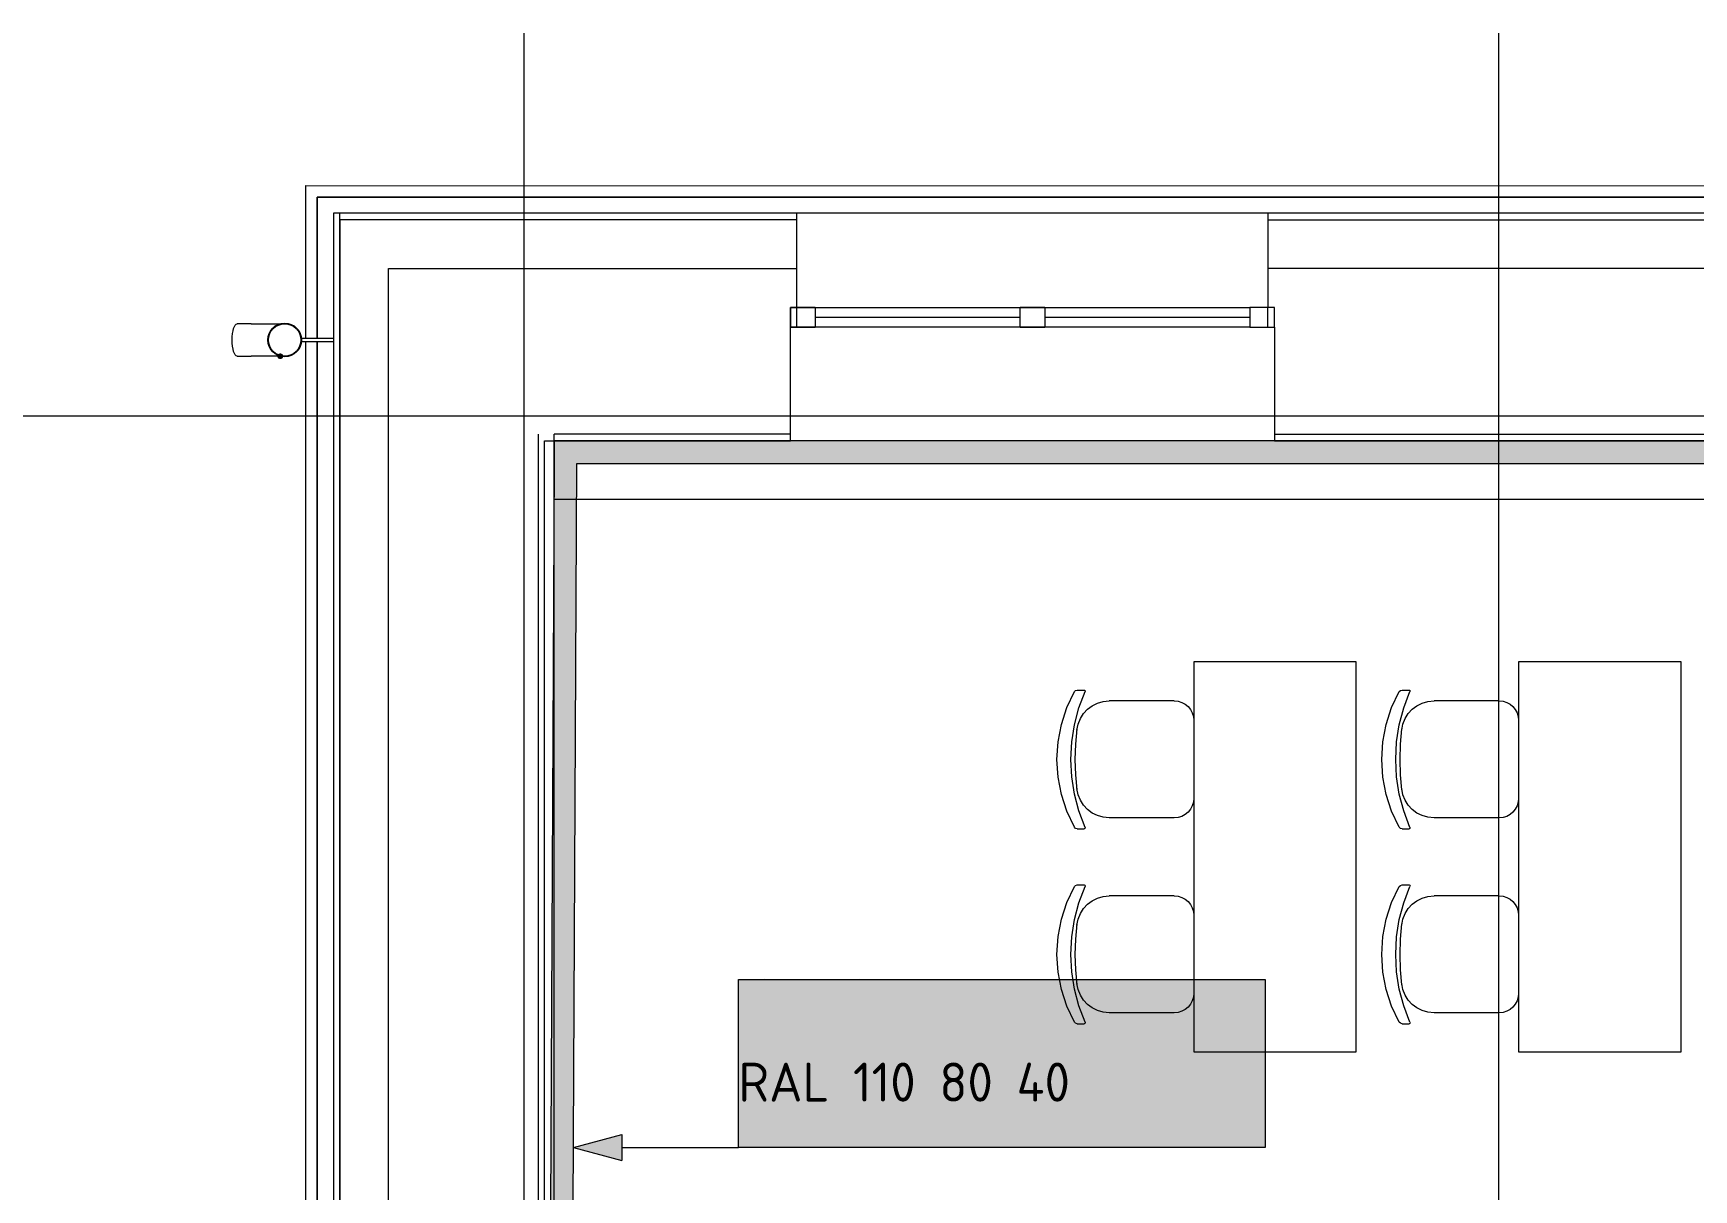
# Model space of a CAD drawing. Header units: millimetres. Extents: x 0 to 1189, y 0 to 841.
# Drawn here: x 747.1 to 798.2, y 694.6 to 730.2 of the extents above; entities that cross this region are included whole.
import ezdxf

# ---------------------------------------------------------------- set-up
doc = ezdxf.new("R2010")
doc.units = ezdxf.units.MM

msp = doc.modelspace()

# ---------------------------------------------------------------- hatches: boundary and pattern name
h = msp.add_hatch(color=7)
h.dxf.hatch_style = 2
h.paths.add_polyline_path([(754.666153, 720.120871), (754.729716, 720.147308), (754.756153, 720.210871), (754.729716, 720.274434), (754.666153, 720.300871), (754.653153, 720.300871), (754.58959, 720.274434), (754.563153, 720.210871), (754.58959, 720.147308), (754.653153, 720.120871)])
at = {"true_color": 0xf1d696}
h = msp.add_hatch(color=41, dxfattribs=at)
h.dxf.hatch_style = 2
h.paths.add_polyline_path([(763.095166, 717.609867), (763.791167, 716.909866), (763.091166, 716.909866)])
h = msp.add_hatch(color=41, dxfattribs=at)
h.dxf.hatch_style = 2
h.paths.add_polyline_path([(763.098166, 717.609867), (763.795167, 717.609867), (763.791167, 716.909866)])
h = msp.add_hatch(color=41, dxfattribs=at)
h.dxf.hatch_style = 2
h.paths.add_polyline_path([(763.791167, 716.909866), (763.795167, 717.609867), (850.9623, 717.608867), (850.9683, 716.908866)])
at = {"true_color": 0x9f9f00}
h = msp.add_hatch(color=54, dxfattribs=at)
h.dxf.hatch_style = 2
h.paths.add_polyline_path([(763.091166, 716.909866), (763.791167, 716.909866), (763.501166, 658.628777), (762.801165, 658.633777)])
at = {"true_color": 0xffffff}
h = msp.add_hatch(color=7, dxfattribs=at)
h.dxf.hatch_style = 2
h.paths.add_polyline_path([(768.765175, 701.032842), (784.981199, 701.032842), (784.981199, 695.855834), (768.765175, 695.855834)])
at = {"true_color": 0x0077b0}
h = msp.add_hatch(color=144, dxfattribs=at)
h.paths.add_polyline_path([(769.974878, 699.636873), (769.974878, 700.443852), (769.945387, 700.600535), (769.856366, 700.731586), (769.727726, 700.817989), (769.571388, 700.847342), (769.414912, 700.817989), (769.283654, 700.731586), (769.196217, 700.600535), (769.167898, 700.443852), (769.167898, 699.636873), (769.196217, 699.480534), (769.283654, 699.351895), (769.414912, 699.262873), (769.571388, 699.233383), (769.727726, 699.262873), (769.856366, 699.351895), (769.945387, 699.480534)])
h.paths.add_polyline_path([(770.17552, 699.636873), (770.164366, 699.516217), (770.13094, 699.404191), (770.075293, 699.301157), (769.997477, 699.207476), (769.905709, 699.130177), (769.803656, 699.075667), (769.691992, 699.043378), (769.571388, 699.032741), (769.449655, 699.043378), (769.337948, 699.075667), (769.235749, 699.130177), (769.142542, 699.207476), (769.064812, 699.301157), (769.009355, 699.404191), (768.976118, 699.516217), (768.965051, 699.636873), (768.965051, 700.443852), (768.976118, 700.565584), (769.009355, 700.677292), (769.064812, 700.77949), (769.142542, 700.872697), (769.235749, 700.950514), (769.337948, 701.00616), (769.449655, 701.039587), (769.571388, 701.05074), (769.692044, 701.03963), (769.80407, 701.006505), (769.907104, 700.951676), (770.000785, 700.875454), (770.076689, 700.781816), (770.131354, 700.67867), (770.164418, 700.566015), (770.17552, 700.443852)])
h = msp.add_hatch(color=144, dxfattribs=at)
h.dxf.hatch_style = 2
h.paths.add_polyline_path([(771.995701, 699.534898), (771.998457, 699.563561), (772.401947, 700.977428), (772.437432, 701.032068), (772.500615, 701.05074), (772.576751, 701.025177), (772.602038, 700.948765), (772.596526, 700.920653), (772.229417, 699.636873), (772.701257, 699.636873), (772.701257, 699.941695), (772.726544, 700.016453), (772.802681, 700.040362), (772.878817, 700.016453), (772.904104, 699.941695), (772.904104, 699.636873), (773.107503, 699.636873), (773.181228, 699.61131), (773.20617, 699.534898), (773.181228, 699.458761), (773.107503, 699.433474), (772.904104, 699.433474), (772.904104, 699.131408), (772.878817, 699.05665), (772.802681, 699.032741), (772.726544, 699.05665), (772.701257, 699.131408), (772.701257, 699.433474), (772.097125, 699.433474), (772.020988, 699.458761)])
h = msp.add_hatch(color=144, dxfattribs=at)
h.dxf.hatch_style = 2
h.paths.add_polyline_path([(771.489015, 699.534898), (770.682035, 699.534898), (770.605899, 699.560461), (770.580612, 699.636873), (770.605899, 699.713009), (770.682035, 699.738296), (771.489015, 699.738296), (771.565151, 699.713009), (771.590438, 699.636873), (771.565151, 699.560461)])
h = msp.add_hatch(color=144, dxfattribs=at)
h.dxf.hatch_style = 2
h.paths.add_polyline_path([(763.686167, 695.855834), (765.179169, 696.255834), (765.179169, 695.455833)])

# ---------------------------------------------------------------- linework, layer by layer
at = {"color": 7, "lineweight": 0}
for points in [[(762.173164, 238.825136), (762.173164, 730.151886)], [(792.17321, 238.825136), (792.17321, 730.151886)], [(755.446154, 720.758872), (755.446154, 725.460879)], [(755.446154, 725.460879), (859.449313, 725.459879)], [(755.796155, 725.110879), (755.796155, 720.756872)], [(859.102313, 725.109878), (755.796155, 725.110879)], [(755.796155, 720.756872), (755.796155, 725.109878)], [(755.796155, 725.109878), (859.096313, 725.109878)], [(756.296155, 724.609878), (756.296155, 684.009816)], [(770.565177, 724.609878), (756.296155, 724.609878)], [(756.496156, 684.009816), (756.496156, 724.609878)], [(757.996158, 724.409877), (756.496156, 724.409877)], [(756.496156, 724.409877), (756.496156, 684.009816)], [(770.222177, 724.409877), (757.996158, 724.409877)], [(770.565177, 724.409877), (770.222177, 724.409877)], [(770.565177, 722.909875), (770.565177, 724.609878)], [(785.065199, 724.609878), (770.565177, 724.609878)], [(800.712223, 724.609878), (785.065199, 724.609878)], [(785.065199, 724.609878), (785.065199, 722.909875)], [(785.065199, 724.409877), (800.712223, 724.409877)], [(757.996158, 643.611754), (757.996158, 722.909875)], [(757.996158, 722.909875), (770.565177, 722.909875)], [(770.565177, 721.709873), (770.565177, 722.909875)], [(785.065199, 722.909875), (785.065199, 721.709873)], [(800.712223, 722.909875), (785.065199, 722.909875)], [(770.365177, 721.109872), (770.365177, 721.709873)], [(770.365177, 721.709873), (771.125178, 721.709873)], [(770.365177, 721.709873), (770.365177, 721.109872)], [(771.125178, 721.709873), (770.365177, 721.709873)], [(770.565177, 721.109872), (770.565177, 721.709873)], [(771.125178, 721.709873), (771.125178, 721.109872)], [(771.125178, 721.709873), (777.435188, 721.709873)], [(771.125178, 721.409873), (777.435188, 721.409873)], [(777.435188, 721.109872), (777.435188, 721.709873)], [(777.435188, 721.709873), (778.195189, 721.709873)], [(778.195189, 721.709873), (777.435188, 721.709873)], [(778.195189, 721.709873), (778.195189, 721.109872)], [(778.195189, 721.709873), (784.505199, 721.709873)], [(778.195189, 721.409873), (784.505199, 721.409873)], [(784.505199, 721.709873), (784.505199, 721.109872)], [(785.2652, 721.709873), (784.505199, 721.709873)], [(785.2652, 721.709873), (784.505199, 721.709873)], [(785.065199, 721.109872), (785.065199, 721.709873)], [(785.2652, 721.109872), (785.2652, 721.709873)], [(785.2652, 721.109872), (785.2652, 721.709873)], [(753.179208, 720.710863), (753.182381, 720.811589), (753.191473, 720.905425), (753.205838, 720.990355), (753.224833, 721.064363), (753.247811, 721.125434), (753.27413, 721.171551), (753.303143, 721.200699), (753.334208, 721.210863)], [(753.759152, 721.210873), (753.334151, 721.210873)], [(753.759152, 721.210873), (753.816152, 721.210873)], [(753.816152, 721.210873), (753.872152, 721.210873)], [(753.872152, 721.210873), (753.927152, 721.210873)], [(753.927152, 721.210873), (753.981152, 721.210873)], [(753.981152, 721.210873), (754.033152, 721.210873)], [(754.033152, 721.210873), (754.085152, 721.210873)], [(754.085152, 721.210873), (754.135152, 721.210873)], [(754.135152, 721.210873), (754.185152, 721.210873)], [(754.185152, 721.210873), (754.232152, 721.210873)], [(754.232152, 721.210873), (754.278152, 721.210873)], [(754.276152, 720.710872), (754.286725, 720.815616), (754.317043, 720.9132), (754.36501, 721.001527), (754.428528, 721.078497), (754.505498, 721.142015), (754.593825, 721.189982), (754.691409, 721.2203), (754.796153, 721.230873), (754.900897, 721.2203), (754.998482, 721.189982), (755.086808, 721.142015), (755.163779, 721.078497), (755.227296, 721.001527), (755.275263, 720.9132), (755.305582, 720.815616), (755.316154, 720.710872)], [(754.278152, 721.210873), (754.323152, 721.210873)], [(754.296152, 720.710872), (754.306316, 720.811598), (754.335465, 720.905435), (754.381582, 720.990364), (754.442653, 721.064372), (754.516661, 721.125443), (754.60159, 721.17156), (754.695426, 721.200708), (754.796153, 721.210873), (754.89688, 721.200708), (754.990716, 721.17156), (755.075646, 721.125443), (755.149654, 721.064372), (755.210724, 720.990364), (755.256841, 720.905435), (755.28599, 720.811598), (755.296154, 720.710872)], [(754.323152, 721.210873), (754.366153, 721.210873)], [(754.366153, 721.210873), (754.407153, 721.210873)], [(754.407153, 721.210873), (754.446153, 721.210873)], [(754.446153, 721.210873), (754.484153, 721.210873)], [(754.484153, 721.210873), (754.520153, 721.210873)], [(754.520153, 721.210873), (754.553153, 721.210873)], [(754.553153, 721.210873), (754.585153, 721.210873)], [(754.585153, 721.210873), (754.615153, 721.210873)], [(754.615153, 721.210873), (754.642153, 721.210873)], [(754.642153, 721.210873), (754.666153, 721.210873)], [(770.365177, 717.809867), (770.365177, 721.109872)], [(771.125178, 721.109872), (770.365177, 721.109872)], [(770.365177, 721.109872), (771.125178, 721.109872)], [(777.435188, 721.109872), (771.125178, 721.109872)], [(778.195189, 721.109872), (777.435188, 721.109872)], [(777.435188, 721.109872), (778.195189, 721.109872)], [(784.505199, 721.109872), (778.195189, 721.109872)], [(784.505199, 721.109872), (785.2652, 721.109872)], [(784.505199, 721.109872), (785.2652, 721.109872)], [(785.2652, 721.109872), (785.2652, 717.809867)], [(753.334208, 720.210862), (753.303143, 720.221026), (753.27413, 720.250174), (753.247811, 720.296292), (753.224833, 720.357362), (753.205838, 720.43137), (753.191473, 720.5163), (753.182381, 720.610136), (753.179208, 720.710863)], [(755.316154, 720.710872), (755.305582, 720.606127), (755.275263, 720.508543), (755.227296, 720.420217), (755.163779, 720.343246), (755.086808, 720.279729), (754.998482, 720.231762), (754.900897, 720.201443), (754.796153, 720.190871), (754.691409, 720.201443), (754.593825, 720.231762), (754.505498, 720.279729), (754.428528, 720.343246), (754.36501, 720.420217), (754.317043, 720.508543), (754.286725, 720.606127), (754.276152, 720.710872)], [(755.296154, 720.710872), (755.28599, 720.610145), (755.256841, 720.516309), (755.210724, 720.431379), (755.149654, 720.357371), (755.075646, 720.296301), (754.990716, 720.250184), (754.89688, 720.221035), (754.796153, 720.210871), (754.695426, 720.221035), (754.60159, 720.250184), (754.516661, 720.296301), (754.442653, 720.357371), (754.381582, 720.431379), (754.335465, 720.516309), (754.306316, 720.610145), (754.296152, 720.710872)], [(756.296155, 720.760872), (755.304154, 720.760872)], [(755.304154, 720.660872), (756.296155, 720.660872)], [(755.446154, 684.009816), (755.446154, 720.662872)], [(755.796155, 684.009816), (755.796155, 720.663872)], [(755.796155, 720.663872), (755.796155, 684.009816)], [(753.334151, 720.210871), (753.759152, 720.210871)], [(753.783152, 720.210871), (753.759152, 720.210871)], [(753.839152, 720.210871), (753.783152, 720.210871)], [(753.895152, 720.210871), (753.839152, 720.210871)], [(753.949152, 720.210871), (753.895152, 720.210871)], [(754.003152, 720.210871), (753.949152, 720.210871)], [(754.055152, 720.210871), (754.003152, 720.210871)], [(754.106152, 720.210871), (754.055152, 720.210871)], [(754.156152, 720.210871), (754.106152, 720.210871)], [(754.205152, 720.210871), (754.156152, 720.210871)], [(754.251152, 720.210871), (754.205152, 720.210871)], [(754.297152, 720.210871), (754.251152, 720.210871)], [(754.341152, 720.210871), (754.297152, 720.210871)], [(754.383153, 720.210871), (754.341152, 720.210871)], [(754.423153, 720.210871), (754.383153, 720.210871)], [(754.462153, 720.210871), (754.423153, 720.210871)], [(754.499153, 720.210871), (754.462153, 720.210871)], [(754.534153, 720.210871), (754.499153, 720.210871)], [(754.567153, 720.210871), (754.534153, 720.210871)], [(754.598153, 720.210871), (754.567153, 720.210871)], [(754.626153, 720.210871), (754.598153, 720.210871)], [(754.653153, 720.210871), (754.626153, 720.210871)], [(202.529309, 718.371868), (863.72632, 718.371868)], [(762.596165, 717.809867), (762.596165, 657.734776)], [(763.096166, 657.731776), (763.096166, 717.809867)], [(770.365177, 717.809867), (763.096166, 717.809867)], [(770.365177, 717.609867), (770.365177, 717.809867)], [(785.2652, 717.809867), (800.512223, 717.809867)], [(785.2652, 717.809867), (785.2652, 717.609867)], [(762.796165, 717.609867), (770.365177, 717.609867)], [(762.796165, 657.734776), (762.796165, 717.609867)], [(763.095166, 717.609867), (763.091166, 716.909866)], [(850.9623, 717.608867), (763.095166, 717.609867)], [(785.2652, 717.609867), (800.512223, 717.609867)], [(763.091166, 716.909866), (762.801165, 658.633777)], [(763.501166, 658.628777), (763.791167, 716.909866)], [(763.791167, 716.909866), (850.9683, 716.908866)], [(763.096166, 715.809864), (851.591301, 715.809864)]]:
    msp.add_lwpolyline(points, dxfattribs=at)
at = {"color": 253, "lineweight": 0, "true_color": 0x999999}
for points in [[(787.784204, 710.803857), (782.784196, 710.803857)], [(782.784196, 710.803857), (782.784196, 698.803838)], [(787.784204, 698.803838), (787.784204, 710.803857)], [(797.784219, 710.803857), (792.784211, 710.803857)], [(792.784211, 710.803857), (792.784211, 698.803838)], [(797.784219, 698.803838), (797.784219, 710.803857)], [(779.10919, 705.714849), (778.875471, 706.208021), (778.70644, 706.724725), (778.603783, 707.258492), (778.569189, 707.802852), (778.603783, 708.347634), (778.70644, 708.881354), (778.875471, 709.397823), (779.10919, 709.890855)], [(779.10919, 705.714849), (778.875471, 706.208021), (778.70644, 706.724725), (778.603783, 707.258492), (778.569189, 707.802852), (778.603783, 708.347634), (778.70644, 708.881354), (778.875471, 709.397823), (779.10919, 709.890855)], [(779.438191, 705.711849), (779.247675, 706.215334), (779.110315, 706.734475), (779.027143, 707.265054), (778.99919, 707.802852), (779.027143, 708.340806), (779.110315, 708.871729), (779.247675, 709.391214), (779.438191, 709.894855)], [(779.438191, 705.711849), (779.247675, 706.215334), (779.110315, 706.734475), (779.027143, 707.265054), (778.99919, 707.802852), (779.027143, 708.340806), (779.110315, 708.871729), (779.247675, 709.391214), (779.438191, 709.894855)], [(779.10919, 709.890855), (779.146065, 709.925605), (779.19419, 709.937855)], [(779.10919, 709.890855), (779.146065, 709.925605), (779.19419, 709.937855)], [(779.18619, 708.702853), (779.222833, 708.888238), (779.291456, 709.059057), (779.388603, 709.21218), (779.510816, 709.344479), (779.654638, 709.452825), (779.816613, 709.534089), (779.993283, 709.585142), (780.181192, 709.602855)], [(779.18619, 708.702853), (779.222833, 708.888238), (779.291456, 709.059057), (779.388603, 709.21218), (779.510816, 709.344479), (779.654638, 709.452825), (779.816613, 709.534089), (779.993283, 709.585142), (780.181192, 709.602855)], [(779.19419, 709.937855), (779.411191, 709.937855)], [(779.19419, 709.937855), (779.411191, 709.937855)], [(779.411191, 709.937855), (779.432191, 709.92923), (779.441191, 709.907855), (779.438191, 709.894855)], [(779.411191, 709.937855), (779.432191, 709.92923), (779.441191, 709.907855), (779.438191, 709.894855)], [(782.184195, 709.602855), (780.181192, 709.602855)], [(782.184195, 709.602855), (780.181192, 709.602855)], [(782.184195, 709.602855), (782.305297, 709.590691), (782.418008, 709.555792), (782.519938, 709.50055), (782.608696, 709.427355), (782.681891, 709.338597), (782.737133, 709.236667), (782.772032, 709.123956), (782.784196, 709.002854)], [(782.184195, 709.602855), (782.305297, 709.590691), (782.418008, 709.555792), (782.519938, 709.50055), (782.608696, 709.427355), (782.681891, 709.338597), (782.737133, 709.236667), (782.772032, 709.123956), (782.784196, 709.002854)], [(789.109206, 705.714849), (788.875486, 706.208021), (788.706455, 706.724725), (788.603799, 707.258492), (788.569205, 707.802852), (788.603799, 708.347634), (788.706455, 708.881354), (788.875486, 709.397823), (789.109206, 709.890855)], [(789.109206, 705.714849), (788.875486, 706.208021), (788.706455, 706.724725), (788.603799, 707.258492), (788.569205, 707.802852), (788.603799, 708.347634), (788.706455, 708.881354), (788.875486, 709.397823), (789.109206, 709.890855)], [(789.438206, 705.711849), (789.24769, 706.215334), (789.110331, 706.734475), (789.027159, 707.265054), (788.999205, 707.802852), (789.027159, 708.340806), (789.110331, 708.871729), (789.24769, 709.391214), (789.438206, 709.894855)], [(789.438206, 705.711849), (789.24769, 706.215334), (789.110331, 706.734475), (789.027159, 707.265054), (788.999205, 707.802852), (789.027159, 708.340806), (789.110331, 708.871729), (789.24769, 709.391214), (789.438206, 709.894855)], [(789.109206, 709.890855), (789.146081, 709.925605), (789.194206, 709.937855)], [(789.109206, 709.890855), (789.146081, 709.925605), (789.194206, 709.937855)], [(789.186206, 708.702853), (789.222848, 708.888238), (789.291471, 709.059057), (789.388618, 709.21218), (789.510831, 709.344479), (789.654654, 709.452825), (789.816629, 709.534089), (789.993299, 709.585142), (790.181207, 709.602855)], [(789.186206, 708.702853), (789.222848, 708.888238), (789.291471, 709.059057), (789.388618, 709.21218), (789.510831, 709.344479), (789.654654, 709.452825), (789.816629, 709.534089), (789.993299, 709.585142), (790.181207, 709.602855)], [(789.194206, 709.937855), (789.411206, 709.937855)], [(789.194206, 709.937855), (789.411206, 709.937855)], [(789.411206, 709.937855), (789.432206, 709.92923), (789.441206, 709.907855), (789.438206, 709.894855)], [(789.411206, 709.937855), (789.432206, 709.92923), (789.441206, 709.907855), (789.438206, 709.894855)], [(792.18421, 709.602855), (790.181207, 709.602855)], [(792.18421, 709.602855), (790.181207, 709.602855)], [(792.18421, 709.602855), (792.305312, 709.590691), (792.418023, 709.555792), (792.519953, 709.50055), (792.608711, 709.427355), (792.681906, 709.338597), (792.737149, 709.236667), (792.772047, 709.123956), (792.784211, 709.002854)], [(792.18421, 709.602855), (792.305312, 709.590691), (792.418023, 709.555792), (792.519953, 709.50055), (792.608711, 709.427355), (792.681906, 709.338597), (792.737149, 709.236667), (792.772047, 709.123956), (792.784211, 709.002854)], [(779.19119, 706.861851), (779.149815, 707.331601), (779.13619, 707.802852), (779.149815, 708.274603), (779.19119, 708.744853)], [(779.19119, 706.861851), (779.149815, 707.331601), (779.13619, 707.802852), (779.149815, 708.274603), (779.19119, 708.744853)], [(782.784196, 709.004854), (782.784196, 706.60285)], [(782.784196, 709.004854), (782.784196, 706.60285)], [(789.191206, 706.861851), (789.149831, 707.331601), (789.136206, 707.802852), (789.149831, 708.274603), (789.191206, 708.744853)], [(789.191206, 706.861851), (789.149831, 707.331601), (789.136206, 707.802852), (789.149831, 708.274603), (789.191206, 708.744853)], [(792.784211, 709.004854), (792.784211, 706.60285)], [(792.784211, 709.004854), (792.784211, 706.60285)], [(780.181192, 706.002849), (779.993283, 706.020562), (779.816613, 706.071615), (779.654638, 706.152879), (779.510816, 706.261225), (779.388603, 706.393524), (779.291456, 706.546647), (779.222833, 706.717466), (779.18619, 706.902851)], [(780.181192, 706.002849), (779.993283, 706.020562), (779.816613, 706.071615), (779.654638, 706.152879), (779.510816, 706.261225), (779.388603, 706.393524), (779.291456, 706.546647), (779.222833, 706.717466), (779.18619, 706.902851)], [(782.784196, 706.60285), (782.772032, 706.482036), (782.737133, 706.369459), (782.681891, 706.267547), (782.608696, 706.178725), (782.519938, 706.105418), (782.418008, 706.050053), (782.305297, 706.015054), (782.184195, 706.002849)], [(782.784196, 706.60285), (782.772032, 706.482036), (782.737133, 706.369459), (782.681891, 706.267547), (782.608696, 706.178725), (782.519938, 706.105418), (782.418008, 706.050053), (782.305297, 706.015054), (782.184195, 706.002849)], [(790.181207, 706.002849), (789.993299, 706.020562), (789.816629, 706.071615), (789.654654, 706.152879), (789.510831, 706.261225), (789.388618, 706.393524), (789.291471, 706.546647), (789.222848, 706.717466), (789.186206, 706.902851)], [(790.181207, 706.002849), (789.993299, 706.020562), (789.816629, 706.071615), (789.654654, 706.152879), (789.510831, 706.261225), (789.388618, 706.393524), (789.291471, 706.546647), (789.222848, 706.717466), (789.186206, 706.902851)], [(792.784211, 706.60285), (792.772047, 706.482036), (792.737149, 706.369459), (792.681906, 706.267547), (792.608711, 706.178725), (792.519953, 706.105418), (792.418023, 706.050053), (792.305312, 706.015054), (792.18421, 706.002849)], [(792.784211, 706.60285), (792.772047, 706.482036), (792.737149, 706.369459), (792.681906, 706.267547), (792.608711, 706.178725), (792.519953, 706.105418), (792.418023, 706.050053), (792.305312, 706.015054), (792.18421, 706.002849)], [(782.184195, 706.002849), (780.181192, 706.002849)], [(782.184195, 706.002849), (780.181192, 706.002849)], [(792.18421, 706.002849), (790.181207, 706.002849)], [(792.18421, 706.002849), (790.181207, 706.002849)], [(779.19419, 705.667849), (779.146065, 705.680474), (779.10919, 705.714849)], [(779.19419, 705.667849), (779.146065, 705.680474), (779.10919, 705.714849)], [(779.19419, 705.667849), (779.411191, 705.667849)], [(779.19419, 705.667849), (779.411191, 705.667849)], [(779.438191, 705.711849), (779.441191, 705.697849), (779.432191, 705.676849), (779.411191, 705.667849)], [(779.438191, 705.711849), (779.441191, 705.697849), (779.432191, 705.676849), (779.411191, 705.667849)], [(789.194206, 705.667849), (789.146081, 705.680474), (789.109206, 705.714849)], [(789.194206, 705.667849), (789.146081, 705.680474), (789.109206, 705.714849)], [(789.194206, 705.667849), (789.411206, 705.667849)], [(789.194206, 705.667849), (789.411206, 705.667849)], [(789.438206, 705.711849), (789.441206, 705.697849), (789.432206, 705.676849), (789.411206, 705.667849)], [(789.438206, 705.711849), (789.441206, 705.697849), (789.432206, 705.676849), (789.411206, 705.667849)], [(779.10919, 699.71484), (778.875471, 700.208012), (778.70644, 700.724716), (778.603783, 701.258483), (778.569189, 701.802843), (778.603783, 702.347625), (778.70644, 702.881345), (778.875471, 703.397814), (779.10919, 703.890846)], [(779.10919, 699.71484), (778.875471, 700.208012), (778.70644, 700.724716), (778.603783, 701.258483), (778.569189, 701.802843), (778.603783, 702.347625), (778.70644, 702.881345), (778.875471, 703.397814), (779.10919, 703.890846)], [(779.438191, 699.71184), (779.247675, 700.215325), (779.110315, 700.734466), (779.027143, 701.265045), (778.99919, 701.802843), (779.027143, 702.340797), (779.110315, 702.87172), (779.247675, 703.391205), (779.438191, 703.894846)], [(779.438191, 699.71184), (779.247675, 700.215325), (779.110315, 700.734466), (779.027143, 701.265045), (778.99919, 701.802843), (779.027143, 702.340797), (779.110315, 702.87172), (779.247675, 703.391205), (779.438191, 703.894846)], [(779.10919, 703.890846), (779.146065, 703.925596), (779.19419, 703.937846)], [(779.10919, 703.890846), (779.146065, 703.925596), (779.19419, 703.937846)], [(779.18619, 702.702844), (779.222833, 702.888229), (779.291456, 703.059048), (779.388603, 703.212171), (779.510816, 703.34447), (779.654638, 703.452816), (779.816613, 703.53408), (779.993283, 703.585133), (780.181192, 703.602846)], [(779.18619, 702.702844), (779.222833, 702.888229), (779.291456, 703.059048), (779.388603, 703.212171), (779.510816, 703.34447), (779.654638, 703.452816), (779.816613, 703.53408), (779.993283, 703.585133), (780.181192, 703.602846)], [(779.19419, 703.937846), (779.411191, 703.937846)], [(779.19419, 703.937846), (779.411191, 703.937846)], [(779.411191, 703.937846), (779.432191, 703.929221), (779.441191, 703.907846), (779.438191, 703.894846)], [(779.411191, 703.937846), (779.432191, 703.929221), (779.441191, 703.907846), (779.438191, 703.894846)], [(782.184195, 703.602846), (780.181192, 703.602846)], [(782.184195, 703.602846), (780.181192, 703.602846)], [(782.184195, 703.602846), (782.305297, 703.590682), (782.418008, 703.555783), (782.519938, 703.500541), (782.608696, 703.427345), (782.681891, 703.338587), (782.737133, 703.236658), (782.772032, 703.123946), (782.784196, 703.002845)], [(782.184195, 703.602846), (782.305297, 703.590682), (782.418008, 703.555783), (782.519938, 703.500541), (782.608696, 703.427345), (782.681891, 703.338587), (782.737133, 703.236658), (782.772032, 703.123946), (782.784196, 703.002845)], [(789.109206, 699.71484), (788.875486, 700.208012), (788.706455, 700.724716), (788.603799, 701.258483), (788.569205, 701.802843), (788.603799, 702.347625), (788.706455, 702.881345), (788.875486, 703.397814), (789.109206, 703.890846)], [(789.109206, 699.71484), (788.875486, 700.208012), (788.706455, 700.724716), (788.603799, 701.258483), (788.569205, 701.802843), (788.603799, 702.347625), (788.706455, 702.881345), (788.875486, 703.397814), (789.109206, 703.890846)], [(789.438206, 699.71184), (789.24769, 700.215325), (789.110331, 700.734466), (789.027159, 701.265045), (788.999205, 701.802843), (789.027159, 702.340797), (789.110331, 702.87172), (789.24769, 703.391205), (789.438206, 703.894846)], [(789.438206, 699.71184), (789.24769, 700.215325), (789.110331, 700.734466), (789.027159, 701.265045), (788.999205, 701.802843), (789.027159, 702.340797), (789.110331, 702.87172), (789.24769, 703.391205), (789.438206, 703.894846)], [(789.109206, 703.890846), (789.146081, 703.925596), (789.194206, 703.937846)], [(789.109206, 703.890846), (789.146081, 703.925596), (789.194206, 703.937846)], [(789.186206, 702.702844), (789.222848, 702.888229), (789.291471, 703.059048), (789.388618, 703.212171), (789.510831, 703.34447), (789.654654, 703.452816), (789.816629, 703.53408), (789.993299, 703.585133), (790.181207, 703.602846)], [(789.186206, 702.702844), (789.222848, 702.888229), (789.291471, 703.059048), (789.388618, 703.212171), (789.510831, 703.34447), (789.654654, 703.452816), (789.816629, 703.53408), (789.993299, 703.585133), (790.181207, 703.602846)], [(789.194206, 703.937846), (789.411206, 703.937846)], [(789.194206, 703.937846), (789.411206, 703.937846)], [(789.411206, 703.937846), (789.432206, 703.929221), (789.441206, 703.907846), (789.438206, 703.894846)], [(789.411206, 703.937846), (789.432206, 703.929221), (789.441206, 703.907846), (789.438206, 703.894846)], [(792.18421, 703.602846), (790.181207, 703.602846)], [(792.18421, 703.602846), (790.181207, 703.602846)], [(792.18421, 703.602846), (792.305312, 703.590682), (792.418023, 703.555783), (792.519953, 703.500541), (792.608711, 703.427345), (792.681906, 703.338587), (792.737149, 703.236658), (792.772047, 703.123946), (792.784211, 703.002845)], [(792.18421, 703.602846), (792.305312, 703.590682), (792.418023, 703.555783), (792.519953, 703.500541), (792.608711, 703.427345), (792.681906, 703.338587), (792.737149, 703.236658), (792.772047, 703.123946), (792.784211, 703.002845)], [(782.784196, 703.004845), (782.784196, 700.602841)], [(782.784196, 703.004845), (782.784196, 700.602841)], [(792.784211, 703.004845), (792.784211, 700.602841)], [(792.784211, 703.004845), (792.784211, 700.602841)], [(779.19119, 700.861841), (779.149815, 701.331592), (779.13619, 701.802843), (779.149815, 702.274594), (779.19119, 702.744844)], [(779.19119, 700.861841), (779.149815, 701.331592), (779.13619, 701.802843), (779.149815, 702.274594), (779.19119, 702.744844)], [(789.191206, 700.861841), (789.149831, 701.331592), (789.136206, 701.802843), (789.149831, 702.274594), (789.191206, 702.744844)], [(789.191206, 700.861841), (789.149831, 701.331592), (789.136206, 701.802843), (789.149831, 702.274594), (789.191206, 702.744844)], [(780.181192, 700.00284), (779.993283, 700.020553), (779.816613, 700.071606), (779.654638, 700.15287), (779.510816, 700.261216), (779.388603, 700.393515), (779.291456, 700.546638), (779.222833, 700.717456), (779.18619, 700.902842)], [(780.181192, 700.00284), (779.993283, 700.020553), (779.816613, 700.071606), (779.654638, 700.15287), (779.510816, 700.261216), (779.388603, 700.393515), (779.291456, 700.546638), (779.222833, 700.717456), (779.18619, 700.902842)], [(790.181207, 700.00284), (789.993299, 700.020553), (789.816629, 700.071606), (789.654654, 700.15287), (789.510831, 700.261216), (789.388618, 700.393515), (789.291471, 700.546638), (789.222848, 700.717456), (789.186206, 700.902842)], [(790.181207, 700.00284), (789.993299, 700.020553), (789.816629, 700.071606), (789.654654, 700.15287), (789.510831, 700.261216), (789.388618, 700.393515), (789.291471, 700.546638), (789.222848, 700.717456), (789.186206, 700.902842)], [(782.784196, 700.602841), (782.772032, 700.482026), (782.737133, 700.36945), (782.681891, 700.267538), (782.608696, 700.178715), (782.519938, 700.105409), (782.418008, 700.050043), (782.305297, 700.015045), (782.184195, 700.00284)], [(782.784196, 700.602841), (782.772032, 700.482026), (782.737133, 700.36945), (782.681891, 700.267538), (782.608696, 700.178715), (782.519938, 700.105409), (782.418008, 700.050043), (782.305297, 700.015045), (782.184195, 700.00284)], [(792.784211, 700.602841), (792.772047, 700.482026), (792.737149, 700.36945), (792.681906, 700.267538), (792.608711, 700.178715), (792.519953, 700.105409), (792.418023, 700.050043), (792.305312, 700.015045), (792.18421, 700.00284)], [(792.784211, 700.602841), (792.772047, 700.482026), (792.737149, 700.36945), (792.681906, 700.267538), (792.608711, 700.178715), (792.519953, 700.105409), (792.418023, 700.050043), (792.305312, 700.015045), (792.18421, 700.00284)], [(782.184195, 700.00284), (780.181192, 700.00284)], [(782.184195, 700.00284), (780.181192, 700.00284)], [(792.18421, 700.00284), (790.181207, 700.00284)], [(792.18421, 700.00284), (790.181207, 700.00284)], [(779.19419, 699.66784), (779.146065, 699.680465), (779.10919, 699.71484)], [(779.19419, 699.66784), (779.146065, 699.680465), (779.10919, 699.71484)], [(779.19419, 699.66784), (779.411191, 699.66784)], [(779.19419, 699.66784), (779.411191, 699.66784)], [(779.438191, 699.71184), (779.441191, 699.69784), (779.432191, 699.67684), (779.411191, 699.66784)], [(779.438191, 699.71184), (779.441191, 699.69784), (779.432191, 699.67684), (779.411191, 699.66784)], [(789.194206, 699.66784), (789.146081, 699.680465), (789.109206, 699.71484)], [(789.194206, 699.66784), (789.146081, 699.680465), (789.109206, 699.71484)], [(789.194206, 699.66784), (789.411206, 699.66784)], [(789.194206, 699.66784), (789.411206, 699.66784)], [(789.438206, 699.71184), (789.441206, 699.69784), (789.432206, 699.67684), (789.411206, 699.66784)], [(789.438206, 699.71184), (789.441206, 699.69784), (789.432206, 699.67684), (789.411206, 699.66784)], [(782.784196, 698.803838), (787.784204, 698.803838)], [(792.784211, 698.803838), (797.784219, 698.803838)]]:
    msp.add_lwpolyline(points, dxfattribs=at)
at = {"color": 144, "lineweight": 0, "true_color": 0x0077b0}
for points in [[(768.765175, 701.032842), (784.981199, 701.032842)], [(768.765175, 695.855834), (768.765175, 701.032842)], [(784.981199, 701.032842), (784.981199, 695.855834)], [(763.686167, 695.855834), (765.179169, 696.255834)], [(763.686167, 695.855834), (765.179169, 695.455833)], [(765.179169, 696.255834), (765.179169, 695.455833)], [(765.179169, 695.855834), (767.267172, 695.855834)], [(767.267172, 695.855834), (768.765175, 695.855834)], [(784.981199, 695.855834), (768.765175, 695.855834)]]:
    msp.add_lwpolyline(points, dxfattribs=at)

# ---------------------------------------------------------------- texts
at = {"color": 144, "true_color": 0x0077b0, "insert": (768.764376, 698.471268), "char_height": 1.2, "attachment_point": 1}
msp.add_mtext('{\\fGOSTCommon|b0|i0|c0;RAL 110 80 40}', dxfattribs=at)

doc.saveas('drawing.dxf')
